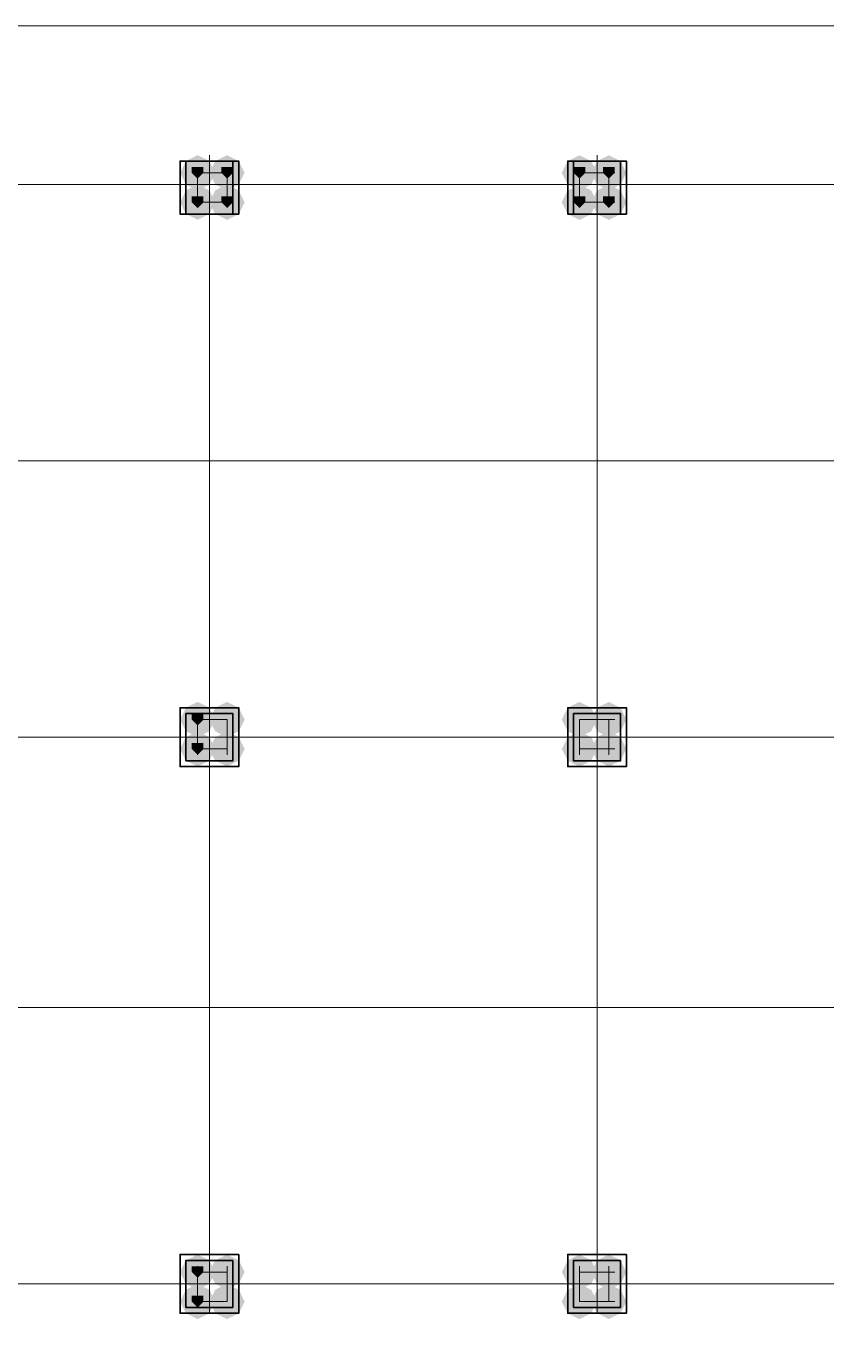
# Model space of a CAD drawing. Header units: millimetres. Extents: x 2315 to 4619, y 1334 to 1897.
# Drawn here: x 3889.95 to 3898.27, y 1516.78 to 1530.21 of the extents above; entities that cross this region are included whole.
import ezdxf

# ---------------------------------------------------------------- set-up
doc = ezdxf.new("R2010")
doc.units = ezdxf.units.MM
for name, color, linetype in [('PDF_中心线层', 1, 'Continuous'), ('PDF_粗实线层', 7, 'Continuous'), ('PDF_细实线层', 7, 'Continuous')]:
    doc.layers.add(name, color=color, linetype=linetype)
doc.layers.add('PDF_转运站初步方案', color=7, linetype='Continuous', true_color=0x00b85c)

msp = doc.modelspace()

# ---------------------------------------------------------------- hatches: boundary and pattern name
at = {"layer": 'PDF_中心线层', "transparency": 33554559}
for points in [[(3891.732, 1528.747), (3891.671, 1528.747), (3891.671, 1528.686), (3891.732, 1528.625), (3891.793, 1528.686), (3891.793, 1528.747)], [(3891.732, 1528.747), (3891.671, 1528.747), (3891.671, 1528.686), (3891.732, 1528.625), (3891.793, 1528.686), (3891.793, 1528.747)], [(3892.038, 1528.747), (3891.977, 1528.747), (3891.977, 1528.686), (3892.038, 1528.625), (3892.099, 1528.686), (3892.099, 1528.747)], [(3895.702, 1528.747), (3895.641, 1528.747), (3895.641, 1528.686), (3895.702, 1528.625), (3895.764, 1528.686), (3895.764, 1528.747)], [(3896.008, 1528.747), (3895.947, 1528.747), (3895.947, 1528.686), (3896.008, 1528.625), (3896.069, 1528.686), (3896.069, 1528.747)], [(3891.732, 1528.442), (3891.671, 1528.442), (3891.671, 1528.381), (3891.732, 1528.32), (3891.793, 1528.381), (3891.793, 1528.442)], [(3891.732, 1528.442), (3891.671, 1528.442), (3891.671, 1528.381), (3891.732, 1528.32), (3891.793, 1528.381), (3891.793, 1528.442)], [(3892.038, 1528.442), (3891.977, 1528.442), (3891.977, 1528.381), (3892.038, 1528.32), (3892.099, 1528.381), (3892.099, 1528.442)], [(3895.702, 1528.442), (3895.641, 1528.442), (3895.641, 1528.381), (3895.702, 1528.32), (3895.764, 1528.381), (3895.764, 1528.442)], [(3896.008, 1528.442), (3895.947, 1528.442), (3895.947, 1528.381), (3896.008, 1528.32), (3896.069, 1528.381), (3896.069, 1528.442)], [(3891.732, 1523.067), (3891.671, 1523.067), (3891.671, 1523.005), (3891.732, 1522.944), (3891.793, 1523.005), (3891.793, 1523.067)], [(3891.732, 1523.067), (3891.671, 1523.067), (3891.671, 1523.005), (3891.732, 1522.944), (3891.793, 1523.005), (3891.793, 1523.067)], [(3891.732, 1522.761), (3891.671, 1522.761), (3891.671, 1522.7), (3891.732, 1522.639), (3891.793, 1522.7), (3891.793, 1522.761)], [(3891.732, 1522.761), (3891.671, 1522.761), (3891.671, 1522.7), (3891.732, 1522.639), (3891.793, 1522.7), (3891.793, 1522.761)], [(3891.732, 1517.325), (3891.671, 1517.325), (3891.671, 1517.264), (3891.732, 1517.203), (3891.793, 1517.264), (3891.793, 1517.325)], [(3891.732, 1517.02), (3891.671, 1517.02), (3891.671, 1516.958), (3891.732, 1516.897), (3891.793, 1516.958), (3891.793, 1517.02)]]:
    msp.add_hatch(color=256, dxfattribs=at).paths.add_polyline_path(points)
at = {"layer": 'PDF_粗实线层', "transparency": 33554559}
for points in [[(3891.732, 1528.869), (3891.61, 1528.808), (3891.549, 1528.686), (3891.61, 1528.564), (3891.732, 1528.503), (3891.854, 1528.564), (3891.915, 1528.686), (3891.854, 1528.808)], [(3892.038, 1528.869), (3891.915, 1528.808), (3891.854, 1528.686), (3891.915, 1528.564), (3892.038, 1528.503), (3892.16, 1528.564), (3892.221, 1528.686), (3892.16, 1528.808)], [(3895.702, 1528.869), (3895.58, 1528.808), (3895.519, 1528.686), (3895.58, 1528.564), (3895.702, 1528.503), (3895.825, 1528.564), (3895.886, 1528.686), (3895.825, 1528.808)], [(3896.008, 1528.869), (3895.886, 1528.808), (3895.825, 1528.686), (3895.886, 1528.564), (3896.008, 1528.503), (3896.13, 1528.564), (3896.191, 1528.686), (3896.13, 1528.808)], [(3891.732, 1528.564), (3891.61, 1528.503), (3891.549, 1528.381), (3891.61, 1528.258), (3891.732, 1528.197), (3891.854, 1528.258), (3891.915, 1528.381), (3891.854, 1528.503)], [(3892.038, 1528.564), (3891.915, 1528.503), (3891.854, 1528.381), (3891.915, 1528.258), (3892.038, 1528.197), (3892.16, 1528.258), (3892.221, 1528.381), (3892.16, 1528.503)], [(3895.702, 1528.564), (3895.58, 1528.503), (3895.519, 1528.381), (3895.58, 1528.258), (3895.702, 1528.197), (3895.825, 1528.258), (3895.886, 1528.381), (3895.825, 1528.503)], [(3896.008, 1528.564), (3895.886, 1528.503), (3895.825, 1528.381), (3895.886, 1528.258), (3896.008, 1528.197), (3896.13, 1528.258), (3896.191, 1528.381), (3896.13, 1528.503)], [(3891.732, 1523.189), (3891.61, 1523.128), (3891.549, 1523.005), (3891.61, 1522.883), (3891.732, 1522.822), (3891.854, 1522.883), (3891.915, 1523.005), (3891.854, 1523.128)], [(3891.732, 1523.189), (3891.61, 1523.128), (3891.549, 1523.005), (3891.61, 1522.883), (3891.732, 1522.822), (3891.854, 1522.883), (3891.915, 1523.005), (3891.854, 1523.128)], [(3892.038, 1523.189), (3891.915, 1523.128), (3891.854, 1523.005), (3891.915, 1522.883), (3892.038, 1522.822), (3892.16, 1522.883), (3892.221, 1523.005), (3892.16, 1523.128)], [(3892.038, 1523.189), (3891.915, 1523.128), (3891.854, 1523.005), (3891.915, 1522.883), (3892.038, 1522.822), (3892.16, 1522.883), (3892.221, 1523.005), (3892.16, 1523.128)], [(3895.702, 1523.189), (3895.58, 1523.128), (3895.519, 1523.005), (3895.58, 1522.883), (3895.702, 1522.822), (3895.825, 1522.883), (3895.886, 1523.005), (3895.825, 1523.128)], [(3895.702, 1523.189), (3895.58, 1523.128), (3895.519, 1523.005), (3895.58, 1522.883), (3895.702, 1522.822), (3895.825, 1522.883), (3895.886, 1523.005), (3895.825, 1523.128)], [(3896.008, 1523.189), (3895.886, 1523.128), (3895.825, 1523.005), (3895.886, 1522.883), (3896.008, 1522.822), (3896.13, 1522.883), (3896.191, 1523.005), (3896.13, 1523.128)], [(3896.008, 1523.189), (3895.886, 1523.128), (3895.825, 1523.005), (3895.886, 1522.883), (3896.008, 1522.822), (3896.13, 1522.883), (3896.191, 1523.005), (3896.13, 1523.128)], [(3891.732, 1522.883), (3891.61, 1522.822), (3891.549, 1522.7), (3891.61, 1522.578), (3891.732, 1522.517), (3891.854, 1522.578), (3891.915, 1522.7), (3891.854, 1522.822)], [(3891.732, 1522.883), (3891.61, 1522.822), (3891.549, 1522.7), (3891.61, 1522.578), (3891.732, 1522.517), (3891.854, 1522.578), (3891.915, 1522.7), (3891.854, 1522.822)], [(3892.038, 1522.883), (3891.915, 1522.822), (3891.854, 1522.7), (3891.915, 1522.578), (3892.038, 1522.517), (3892.16, 1522.578), (3892.221, 1522.7), (3892.16, 1522.822)], [(3892.038, 1522.883), (3891.915, 1522.822), (3891.854, 1522.7), (3891.915, 1522.578), (3892.038, 1522.517), (3892.16, 1522.578), (3892.221, 1522.7), (3892.16, 1522.822)], [(3895.702, 1522.883), (3895.58, 1522.822), (3895.519, 1522.7), (3895.58, 1522.578), (3895.702, 1522.517), (3895.825, 1522.578), (3895.886, 1522.7), (3895.825, 1522.822)], [(3895.702, 1522.883), (3895.58, 1522.822), (3895.519, 1522.7), (3895.58, 1522.578), (3895.702, 1522.517), (3895.825, 1522.578), (3895.886, 1522.7), (3895.825, 1522.822)], [(3896.008, 1522.883), (3895.886, 1522.822), (3895.825, 1522.7), (3895.886, 1522.578), (3896.008, 1522.517), (3896.13, 1522.578), (3896.191, 1522.7), (3896.13, 1522.822)], [(3896.008, 1522.883), (3895.886, 1522.822), (3895.825, 1522.7), (3895.886, 1522.578), (3896.008, 1522.517), (3896.13, 1522.578), (3896.191, 1522.7), (3896.13, 1522.822)], [(3891.732, 1517.447), (3891.61, 1517.386), (3891.549, 1517.264), (3891.61, 1517.142), (3891.732, 1517.081), (3891.854, 1517.142), (3891.915, 1517.264), (3891.854, 1517.386)], [(3892.038, 1517.447), (3891.915, 1517.386), (3891.854, 1517.264), (3891.915, 1517.142), (3892.038, 1517.081), (3892.16, 1517.142), (3892.221, 1517.264), (3892.16, 1517.386)], [(3895.702, 1517.447), (3895.58, 1517.386), (3895.519, 1517.264), (3895.58, 1517.142), (3895.702, 1517.081), (3895.825, 1517.142), (3895.886, 1517.264), (3895.825, 1517.386)], [(3896.008, 1517.447), (3895.886, 1517.386), (3895.825, 1517.264), (3895.886, 1517.142), (3896.008, 1517.081), (3896.13, 1517.142), (3896.191, 1517.264), (3896.13, 1517.386)], [(3891.732, 1517.142), (3891.61, 1517.081), (3891.549, 1516.958), (3891.61, 1516.836), (3891.732, 1516.775), (3891.854, 1516.836), (3891.915, 1516.958), (3891.854, 1517.081)], [(3892.038, 1517.142), (3891.915, 1517.081), (3891.854, 1516.958), (3891.915, 1516.836), (3892.038, 1516.775), (3892.16, 1516.836), (3892.221, 1516.958), (3892.16, 1517.081)], [(3895.702, 1517.142), (3895.58, 1517.081), (3895.519, 1516.958), (3895.58, 1516.836), (3895.702, 1516.775), (3895.825, 1516.836), (3895.886, 1516.958), (3895.825, 1517.081)], [(3896.008, 1517.142), (3895.886, 1517.081), (3895.825, 1516.958), (3895.886, 1516.836), (3896.008, 1516.775), (3896.13, 1516.836), (3896.191, 1516.958), (3896.13, 1517.081)]]:
    msp.add_hatch(color=256, dxfattribs=at).paths.add_polyline_path(points)

# ---------------------------------------------------------------- linework, layer by layer
at = {"layer": 'PDF_中心线层', "lineweight": 18}
for points in [[(3891.854, 1528.869), (3891.854, 1528.258), (3891.854, 1528.808)], [(3895.886, 1528.869), (3895.886, 1528.258), (3895.886, 1528.808)], [(3891.854, 1528.32), (3891.854, 1528.747)], [(3895.886, 1528.32), (3895.886, 1528.747)], [(3891.549, 1528.564), (3892.16, 1528.564), (3891.61, 1528.564)], [(3892.099, 1528.564), (3891.671, 1528.564)], [(3891.854, 1528.564), (3891.854, 1522.822), (3891.854, 1517.142)], [(3892.038, 1528.686), (3891.977, 1528.686)], [(3896.191, 1528.564), (3895.58, 1528.564)], [(3896.13, 1528.564), (3895.641, 1528.564)], [(3895.702, 1528.686), (3895.764, 1528.686)], [(3896.069, 1528.564), (3895.702, 1528.564)], [(3895.886, 1528.564), (3895.886, 1522.822), (3895.886, 1517.142)], [(3896.069, 1528.686), (3896.008, 1528.686)], [(3892.038, 1528.381), (3891.977, 1528.381)], [(3895.702, 1528.381), (3895.764, 1528.381)], [(3896.069, 1528.381), (3896.008, 1528.381)], [(3882.204, 1525.693), (3899.856, 1525.693), (3909.568, 1525.693)], [(3882.204, 1520.012), (3899.856, 1520.012), (3909.568, 1520.012)], [(3891.854, 1517.447), (3891.854, 1516.836)], [(3895.886, 1517.447), (3895.886, 1516.836)], [(3891.732, 1517.264), (3891.732, 1517.325)], [(3891.854, 1517.386), (3891.854, 1516.897)], [(3891.854, 1517.325), (3891.854, 1516.958)], [(3892.038, 1517.325), (3892.038, 1517.264), (3891.977, 1517.264)], [(3895.702, 1517.325), (3895.702, 1517.264), (3895.764, 1517.264)], [(3895.886, 1517.386), (3895.886, 1516.897)], [(3895.886, 1517.325), (3895.886, 1516.958)], [(3896.069, 1517.264), (3896.008, 1517.264), (3896.008, 1517.325)], [(3891.549, 1517.142), (3892.16, 1517.142), (3891.61, 1517.142)], [(3892.099, 1517.142), (3891.671, 1517.142)], [(3896.191, 1517.142), (3895.58, 1517.142)], [(3896.13, 1517.142), (3895.641, 1517.142)], [(3896.069, 1517.142), (3895.702, 1517.142)], [(3891.732, 1517.02), (3891.732, 1516.958)], [(3892.038, 1517.02), (3892.038, 1516.958), (3891.977, 1516.958)], [(3895.702, 1517.02), (3895.702, 1516.958), (3895.764, 1516.958)], [(3896.069, 1516.958), (3896.008, 1516.958), (3896.008, 1517.02)]]:
    msp.add_lwpolyline(points, dxfattribs=at)
for points in [[(3887.884, 1528.564), (3887.884, 1522.822), (3899.856, 1522.822), (3899.856, 1528.564)], [(3892.038, 1528.686), (3891.732, 1528.686), (3891.732, 1528.381), (3892.038, 1528.381)], [(3896.008, 1528.686), (3895.702, 1528.686), (3895.702, 1528.381), (3896.008, 1528.381)], [(3891.854, 1522.517), (3891.854, 1523.128)], [(3891.854, 1522.639), (3891.854, 1523.067), (3891.854, 1522.578), (3891.854, 1523.067)], [(3895.886, 1522.517), (3895.886, 1523.128)], [(3895.886, 1522.639), (3895.886, 1523.067), (3895.886, 1522.578), (3895.886, 1523.067)], [(3892.038, 1523.005), (3891.732, 1523.005), (3891.732, 1522.7), (3892.038, 1522.7)], [(3891.732, 1523.005), (3891.732, 1522.944)], [(3892.038, 1522.7), (3891.732, 1522.7), (3891.732, 1523.005), (3892.038, 1523.005)], [(3891.977, 1523.005), (3892.038, 1523.005), (3892.038, 1522.944), (3892.038, 1523.005)], [(3896.008, 1523.005), (3895.702, 1523.005), (3895.702, 1522.7), (3896.008, 1522.7)], [(3895.764, 1523.005), (3895.702, 1523.005), (3895.702, 1522.944), (3895.702, 1523.005)], [(3896.008, 1522.7), (3895.702, 1522.7), (3895.702, 1523.005), (3896.008, 1523.005)], [(3896.008, 1522.944), (3896.008, 1523.005), (3896.069, 1523.005), (3896.008, 1523.005)], [(3887.884, 1522.822), (3887.884, 1517.142), (3899.856, 1517.142), (3899.856, 1522.822)], [(3891.549, 1522.822), (3892.16, 1522.822), (3891.61, 1522.822), (3892.16, 1522.822)], [(3891.671, 1522.822), (3892.099, 1522.822)], [(3895.58, 1522.822), (3896.191, 1522.822)], [(3895.641, 1522.822), (3896.13, 1522.822)], [(3895.702, 1522.822), (3896.069, 1522.822)], [(3891.732, 1522.639), (3891.732, 1522.7)], [(3891.977, 1522.7), (3892.038, 1522.7), (3892.038, 1522.639), (3892.038, 1522.7)], [(3895.764, 1522.7), (3895.702, 1522.7), (3895.702, 1522.639), (3895.702, 1522.7)], [(3896.008, 1522.639), (3896.008, 1522.7), (3896.069, 1522.7), (3896.008, 1522.7)], [(3892.038, 1516.958), (3891.732, 1516.958), (3891.732, 1517.264), (3892.038, 1517.264)], [(3896.008, 1516.958), (3895.702, 1516.958), (3895.702, 1517.264), (3896.008, 1517.264)]]:
    msp.add_lwpolyline(points, close=True, dxfattribs=at)
at = {"layer": 'PDF_粗实线层', "color": 8, "lineweight": 35, "true_color": 0x808080}
for points in [[(3892.16, 1528.258), (3892.16, 1528.808), (3891.549, 1528.808), (3891.549, 1528.258)], [(3896.191, 1528.258), (3896.191, 1528.808), (3895.58, 1528.808), (3895.58, 1528.258)], [(3892.16, 1522.517), (3892.16, 1523.128), (3891.549, 1523.128), (3891.549, 1522.517)], [(3892.16, 1523.128), (3892.16, 1522.517), (3891.549, 1522.517), (3891.549, 1523.128)], [(3896.191, 1522.517), (3896.191, 1523.128), (3895.58, 1523.128), (3895.58, 1522.517)], [(3896.191, 1523.128), (3896.191, 1522.517), (3895.58, 1522.517), (3895.58, 1523.128)], [(3892.16, 1517.447), (3892.16, 1516.836), (3891.549, 1516.836), (3891.549, 1517.447)], [(3896.191, 1517.447), (3896.191, 1516.836), (3895.58, 1516.836), (3895.58, 1517.447)]]:
    msp.add_lwpolyline(points, close=True, dxfattribs=at)
at = {"layer": 'PDF_粗实线层', "lineweight": 35}
for points in [[(3892.099, 1528.258), (3892.099, 1528.808), (3891.61, 1528.808), (3891.61, 1528.258)], [(3896.13, 1528.258), (3896.13, 1528.808), (3895.641, 1528.808), (3895.641, 1528.258)], [(3892.099, 1522.578), (3892.099, 1523.067), (3891.61, 1523.067), (3891.61, 1522.578)], [(3892.099, 1523.067), (3892.099, 1522.578), (3891.61, 1522.578), (3891.61, 1523.067)], [(3896.13, 1522.578), (3896.13, 1523.067), (3895.641, 1523.067), (3895.641, 1522.578)], [(3896.13, 1523.067), (3896.13, 1522.578), (3895.641, 1522.578), (3895.641, 1523.067)], [(3892.099, 1517.386), (3892.099, 1516.897), (3891.61, 1516.897), (3891.61, 1517.386)], [(3896.13, 1517.386), (3896.13, 1516.897), (3895.641, 1516.897), (3895.641, 1517.386)]]:
    msp.add_lwpolyline(points, close=True, dxfattribs=at)
at = {"layer": 'PDF_细实线层', "color": 8, "lineweight": 18, "true_color": 0x767676}
for points in [[(3891.732, 1528.686), (3891.732, 1528.686)], [(3892.038, 1528.686), (3892.038, 1528.686)], [(3895.702, 1528.686), (3895.702, 1528.686)], [(3896.008, 1528.686), (3896.008, 1528.686)], [(3891.732, 1528.381), (3891.732, 1528.381)], [(3892.038, 1528.381), (3892.038, 1528.381)], [(3895.702, 1528.381), (3895.702, 1528.381)], [(3896.008, 1528.381), (3896.008, 1528.381)], [(3891.732, 1523.005), (3891.732, 1523.005)], [(3891.732, 1523.005), (3891.732, 1523.005)], [(3892.038, 1523.005), (3892.038, 1523.005)], [(3892.038, 1523.005), (3892.038, 1523.005)], [(3895.702, 1523.005), (3895.702, 1523.005)], [(3895.702, 1523.005), (3895.702, 1523.005)], [(3896.008, 1523.005), (3896.008, 1523.005)], [(3896.008, 1523.005), (3896.008, 1523.005)], [(3891.732, 1522.7), (3891.732, 1522.7)], [(3891.732, 1522.7), (3891.732, 1522.7)], [(3892.038, 1522.7), (3892.038, 1522.7)], [(3892.038, 1522.7), (3892.038, 1522.7)], [(3895.702, 1522.7), (3895.702, 1522.7)], [(3895.702, 1522.7), (3895.702, 1522.7)], [(3896.008, 1522.7), (3896.008, 1522.7)], [(3896.008, 1522.7), (3896.008, 1522.7)], [(3891.732, 1517.264), (3891.732, 1517.264)], [(3892.038, 1517.264), (3892.038, 1517.264)], [(3895.702, 1517.264), (3895.702, 1517.264)], [(3896.008, 1517.264), (3896.008, 1517.264)], [(3891.732, 1516.958), (3891.732, 1516.958)], [(3892.038, 1516.958), (3892.038, 1516.958)], [(3895.702, 1516.958), (3895.702, 1516.958)], [(3896.008, 1516.958), (3896.008, 1516.958)]]:
    msp.add_lwpolyline(points, dxfattribs=at)
at = {"layer": 'PDF_转运站初步方案', "color": 142, "lineweight": 5, "true_color": 0x00a5dd}
msp.add_lwpolyline([(3419.942, 1530.213), (4209.904, 1530.213)], dxfattribs=at)

doc.saveas('drawing.dxf')
